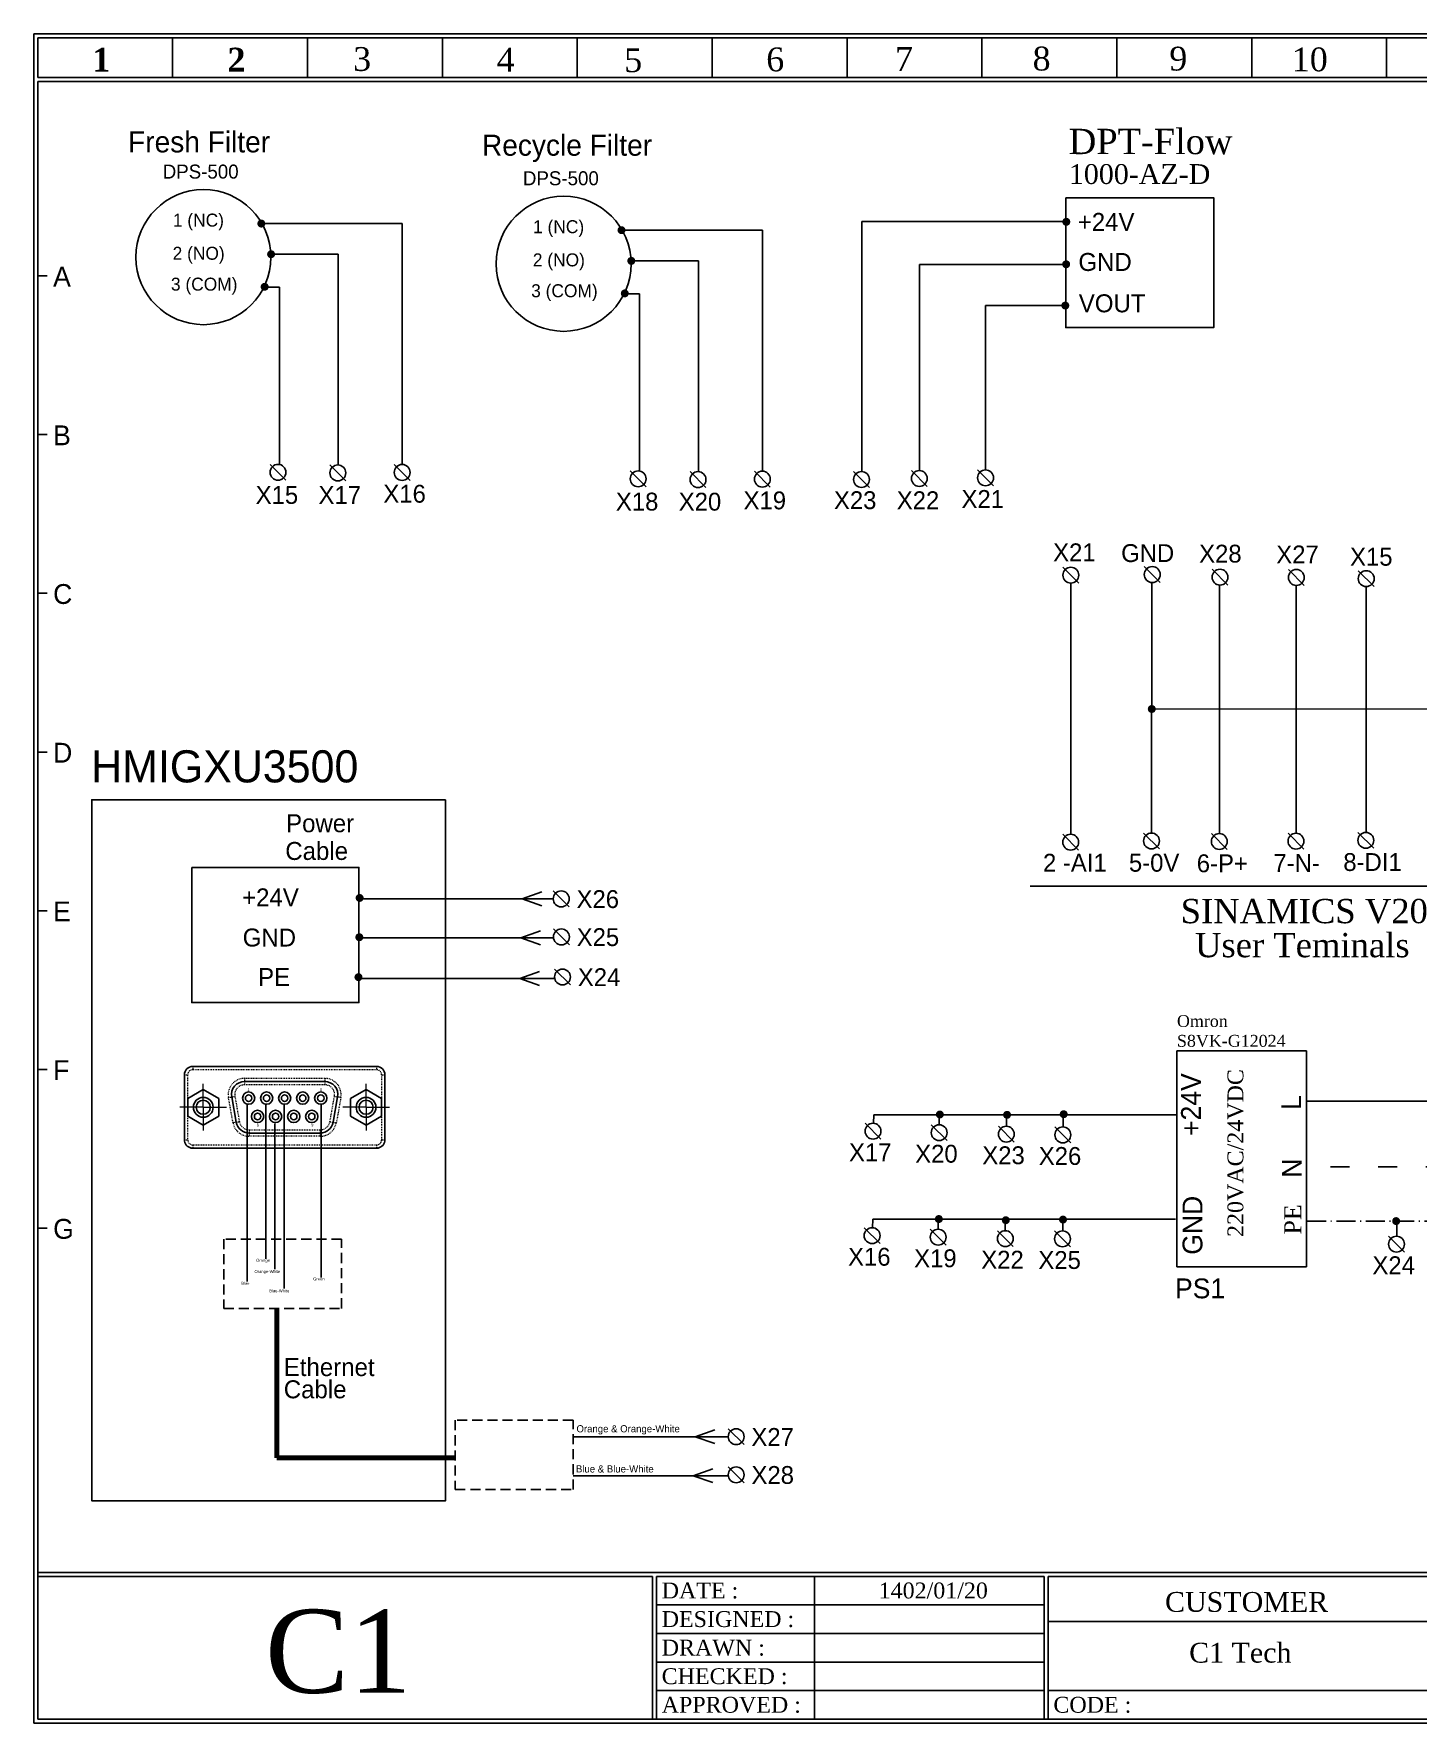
# Model space of a CAD drawing. Header units: millimetres. Extents: x 1989 to 2317, y -310 to -97.
# Drawn here: x 1989.4 to 2163.9, y -309.7 to -96.8 of the extents above; entities that cross this region are included whole.
import ezdxf

# ---------------------------------------------------------------- set-up
doc = ezdxf.new("R2010")
doc.units = ezdxf.units.MM
doc.header["$LTSCALE"] = 0.2
for name, pattern in [('ACAD_ISO03W100', [30, 12, -18]), ('ACAD_ISO10W100', [18, 12, -3, 0, -3]), ('DASHED2', [9.525, 6.35, -3.175]), ('PHANTOM', [1.27, 0.635, -0.127, 0.127, -0.127, 0.127, -0.127])]:
    doc.linetypes.add(name, pattern=pattern)
doc.styles.add('20', font='BKANT.TTF')
doc.styles.add('BOOK', font='BKANT.TTF', dxfattribs={"height": 3})
doc.styles.get("Standard").update_dxf_attribs({"font": 'times.ttf'})

# ---------------------------------------------------------------- blocks, each defined once
blk = doc.blocks.new('TERMINAL')
blk.add_line((-1, 0), (1, -2))
blk.add_circle((0, -1), 1)
blk = doc.blocks.new('SW_CENTERMARKSYMBOL_9')
at = {"color": 0, "linetype": 'Continuous', "lineweight": 18}
for p, q in [((0, 0.5), (0, 0.715646)), ((-0.5, 0), (-0.715646, 0)), ((0, 0), (-0.5, 0)), ((0, 0), (0, 0.5)), ((0, 0), (0, -0.5)), ((0, 0), (0.5, 0)), ((0.5, 0), (0.715646, 0)), ((0, -0.5), (0, -0.715646))]:
    blk.add_line(p, q, dxfattribs=at)
blk = doc.blocks.new('SW_CENTERMARKSYMBOL_10')
at = {"color": 0, "linetype": 'Continuous', "lineweight": 18}
for p, q in [((0, 0.5), (0, 0.715646)), ((-0.5, 0), (-0.715646, 0)), ((0, 0), (-0.5, 0)), ((0, 0), (0, 0.5)), ((0, 0), (0, -0.5)), ((0, 0), (0.5, 0)), ((0.5, 0), (0.715646, 0)), ((0, -0.5), (0, -0.715646))]:
    blk.add_line(p, q, dxfattribs=at)

msp = doc.modelspace()

# ---------------------------------------------------------------- linework, layer by layer
at = {"color": 10}
for p, q in [((2317.24, -96.78), (1989.4, -96.78)), ((1989.4, -96.78), (1989.4, -309.67)), ((1989.4, -309.67), (2317.24, -309.67))]:
    msp.add_line(p, q, dxfattribs=at)
for p, q in [((2316.74, -97.28), (1989.9, -97.28)), ((1989.9, -97.28), (1989.9, -102.28)), ((2006.9, -97.28), (2006.9, -102.28)), ((2023.9, -102.28), (2023.9, -97.28)), ((2040.9, -97.28), (2040.9, -102.28)), ((2057.9, -102.28), (2057.9, -97.28)), ((2074.9, -97.28), (2074.9, -102.28)), ((2091.9, -102.28), (2091.9, -97.28)), ((2108.9, -97.28), (2108.9, -102.28)), ((2125.9, -102.28), (2125.9, -97.28)), ((2142.9, -97.28), (2142.9, -102.28)), ((2159.9, -102.28), (2159.9, -97.28)), ((1989.9, -102.28), (2316.74, -102.28)), ((1989.9, -102.78), (1989.9, -309.17)), ((1989.9, -102.78), (2316.74, -102.78)), ((2018.09, -120.68), (2035.85, -120.68)), ((2035.85, -151.07), (2035.85, -120.68)), ((2119.65, -120.44), (2093.75, -120.44)), ((2093.75, -120.44), (2093.75, -151.95)), ((2063.49, -121.51), (2081.25, -121.51)), ((2081.25, -151.9), (2081.25, -121.51)), ((2027.76, -124.56), (2019.29, -124.56)), ((2027.76, -151.11), (2027.76, -124.56)), ((2073.16, -125.4), (2064.69, -125.4)), ((2073.16, -151.94), (2073.16, -125.4)), ((1989.9, -127.29), (1991.08, -127.29)), ((2119.51, -125.85), (2101.03, -125.85)), ((2101.03, -125.85), (2101.03, -151.82)), ((2018.47, -128.71), (2020.36, -128.71)), ((2020.36, -128.71), (2020.36, -151.04)), ((2063.87, -129.54), (2065.76, -129.54)), ((2065.76, -129.54), (2065.76, -151.88)), ((2119.55, -131.01), (2109.37, -131.01)), ((2109.37, -131.01), (2109.37, -151.74)), ((1989.9, -147.29), (1991.08, -147.29)), ((2120.1, -165.98), (2120.1, -197.65)), ((2130.31, -181.8), (2130.31, -165.93)), ((1989.9, -167.29), (1991.08, -167.29)), ((2138.84, -166.26), (2138.84, -197.57)), ((2148.5, -166.3), (2148.5, -197.52)), ((2157.31, -166.46), (2157.31, -197.42)), ((2130.29, -181.86), (2130.29, -197.5)), ((2130.29, -181.86), (2177.36, -181.91)), ((1989.9, -187.29), (1991.08, -187.29)), ((2114.97, -204.2), (2186.71, -204.2)), ((2030.53, -205.79), (2054.86, -205.79)), ((2050.97, -205.8), (2053.44, -204.93)), ((2050.97, -205.8), (2053.44, -206.68)), ((1989.9, -207.29), (1991.08, -207.29)), ((2030.53, -210.72), (2054.86, -210.72)), ((2050.78, -210.72), (2053.25, -209.84)), ((2050.78, -210.72), (2053.25, -211.59)), ((2050.65, -215.83), (2053.12, -214.95)), ((2030.35, -215.84), (2055.03, -215.84)), ((2050.65, -215.83), (2053.12, -216.7)), ((2133.45, -252.17), (2133.45, -224.93)), ((2133.45, -224.93), (2149.81, -224.93)), ((2149.81, -224.93), (2149.81, -252.17)), ((1989.9, -227.29), (1991.08, -227.29)), ((2016.31, -231.7), (2016.31, -254.02)), ((2018.64, -231.69), (2018.64, -251.14)), ((2020.95, -231.77), (2020.95, -254.88)), ((2025.64, -231.7), (2025.64, -253.5)), ((2149.85, -231.28), (2284.93, -231.28)), ((2019.8, -234.1), (2019.8, -252.46)), ((2095.27, -233), (2095.22, -234.07)), ((2095.27, -233), (2133.42, -233)), ((2103.51, -234.26), (2103.51, -233)), ((2112.01, -234.43), (2112.01, -233)), ((2119.14, -234.52), (2119.14, -233.09)), ((2095.14, -246.16), (2095.1, -247.23)), ((2095.14, -246.16), (2133.29, -246.16)), ((2103.39, -247.42), (2103.39, -246.16)), ((2111.83, -247.58), (2111.83, -246.32)), ((2119.08, -247.63), (2119.08, -246.2)), ((2161.18, -248.29), (2161.18, -246.86)), ((1989.9, -247.29), (1991.08, -247.29)), ((2149.81, -252.17), (2133.45, -252.17)), ((2057.37, -273.57), (2076.89, -273.57)), ((2072.75, -273.57), (2075.22, -272.69)), ((2072.75, -273.57), (2075.22, -274.44)), ((2057.37, -278.49), (2076.89, -278.49)), ((2072.51, -278.49), (2074.98, -277.61)), ((2072.51, -278.49), (2074.98, -279.36)), ((1989.9, -290.67), (2316.74, -290.67)), ((1989.9, -291.17), (2067.39, -291.17)), ((2067.39, -291.17), (2067.39, -309.17)), ((2067.89, -291.17), (2067.89, -309.17)), ((2067.89, -291.17), (2089.74, -291.17)), ((2087.82, -309.17), (2087.82, -291.17)), ((2089.74, -291.17), (2116.76, -291.17)), ((2116.76, -309.17), (2116.76, -291.17)), ((2117.26, -309.17), (2117.26, -291.17)), ((2117.26, -291.17), (2167.68, -291.17)), ((2067.89, -294.77), (2116.76, -294.77)), ((2117.26, -296.87), (2167.68, -296.87)), ((2067.89, -298.37), (2116.76, -298.37)), ((2067.89, -301.97), (2116.76, -301.97)), ((2067.89, -305.57), (2116.76, -305.57)), ((2117.26, -305.57), (2167.68, -305.57)), ((1989.9, -309.17), (2316.74, -309.17))]:
    msp.add_line(p, q)
at = {"color": 7, "linetype": 'Continuous', "lineweight": 25}
for p, q in [((2009.45, -226.91), (2032.59, -226.91)), ((2008.38, -236.14), (2008.38, -227.98)), ((2010.76, -229.81), (2008.82, -230.94)), ((2012.71, -230.94), (2010.76, -229.81)), ((2015.96, -228.82), (2026.08, -228.82)), ((2031.28, -229.81), (2029.33, -230.94)), ((2033.22, -230.94), (2031.28, -229.81)), ((2033.66, -227.98), (2033.66, -236.14)), ((2008.82, -230.94), (2008.82, -233.19)), ((2012.71, -233.19), (2012.71, -230.94)), ((2014.91, -233.95), (2014.35, -230.75)), ((2027.69, -230.75), (2027.13, -233.95)), ((2029.33, -230.94), (2029.33, -233.19)), ((2033.22, -233.19), (2033.22, -230.94)), ((2008.82, -233.19), (2010.76, -234.31)), ((2010.76, -234.31), (2012.71, -233.19)), ((2029.33, -233.19), (2031.28, -234.31)), ((2031.28, -234.31), (2033.22, -233.19)), ((2025.51, -235.3), (2016.53, -235.3)), ((2009.25, -237.19), (2009.25, -237.19)), ((2009.25, -237.19), (2009.25, -237.19)), ((2009.25, -237.19), (2009.25, -237.19)), ((2012.28, -237.21), (2009.45, -237.21)), ((2009.66, -237.21), (2009.45, -237.21)), ((2011.22, -237.21), (2010.31, -237.21)), ((2012.26, -237.21), (2011.87, -237.21)), ((2012.26, -237.21), (2012.26, -237.21)), ((2012.28, -237.21), (2012.26, -237.21)), ((2029.76, -237.21), (2012.28, -237.21)), ((2012.28, -237.21), (2012.28, -237.21)), ((2032.59, -237.21), (2029.76, -237.21)), ((2029.76, -237.21), (2029.76, -237.21)), ((2029.76, -237.21), (2029.76, -237.21)), ((2030.17, -237.21), (2029.76, -237.21)), ((2031.73, -237.21), (2030.82, -237.21)), ((2032.59, -237.21), (2032.38, -237.21)), ((2032.77, -237.19), (2032.77, -237.2)), ((2032.79, -237.19), (2032.79, -237.19))]:
    msp.add_line(p, q, dxfattribs=at)
at = {"color": 8, "linetype": 'PHANTOM', "lineweight": 18}
for p, q in [((2009.45, -226.91), (2009.45, -227.33)), ((2032.59, -227.33), (2009.45, -227.33)), ((2032.59, -226.91), (2032.59, -227.33)), ((2008.38, -227.98), (2008.79, -227.98)), ((2008.79, -227.98), (2008.79, -236.14)), ((2015.96, -228.41), (2015.96, -228.82)), ((2015.96, -228.41), (2026.08, -228.41)), ((2015.96, -228.82), (2015.96, -229.23)), ((2026.08, -229.23), (2015.96, -229.23)), ((2026.08, -228.41), (2026.08, -228.82)), ((2026.08, -228.82), (2026.08, -229.23)), ((2033.25, -227.98), (2033.66, -227.98)), ((2033.25, -236.14), (2033.25, -227.98)), ((2013.94, -230.82), (2014.35, -230.75)), ((2014.51, -234.02), (2013.94, -230.82)), ((2014.35, -230.75), (2014.75, -230.68)), ((2014.75, -230.68), (2015.31, -233.88)), ((2026.73, -233.88), (2027.29, -230.68)), ((2027.29, -230.68), (2027.69, -230.75)), ((2028.1, -230.82), (2027.53, -234.02)), ((2028.1, -230.82), (2027.69, -230.75)), ((2014.91, -233.95), (2014.51, -234.02)), ((2014.91, -233.95), (2015.31, -233.88)), ((2026.73, -233.88), (2027.13, -233.95)), ((2027.13, -233.95), (2027.53, -234.02)), ((2008.38, -236.14), (2008.79, -236.14)), ((2016.53, -234.89), (2025.51, -234.89)), ((2016.53, -234.89), (2016.53, -235.3)), ((2016.53, -235.3), (2016.53, -235.71)), ((2025.51, -235.71), (2016.53, -235.71)), ((2025.51, -234.89), (2025.51, -235.3)), ((2025.51, -235.3), (2025.51, -235.71)), ((2033.25, -236.14), (2033.66, -236.14)), ((2009.45, -236.8), (2009.45, -237.21)), ((2009.45, -236.8), (2032.59, -236.8)), ((2029.76, -237.21), (2029.76, -237.21)), ((2032.59, -236.8), (2032.59, -237.21))]:
    msp.add_line(p, q, dxfattribs=at)
at = {"linetype": 'ACAD_ISO03W100'}
msp.add_line((2263.25, -239.55), (2149.81, -239.55), dxfattribs=at)
at = {"linetype": 'ACAD_ISO10W100'}
msp.add_line((2149.88, -246.4), (2258.76, -246.4), dxfattribs=at)
at = {"lineweight": 140}
for p, q in [((2020.05, -257.4), (2020.05, -276.23)), ((2020.05, -276.23), (2042.52, -276.23))]:
    msp.add_line(p, q, dxfattribs=at)
for points in [[(2119.46, -117.44), (2138.12, -117.44), (2138.12, -133.81), (2119.46, -133.81)], [(2041.31, -193.31), (1996.7, -193.31), (1996.7, -281.65), (2041.31, -281.65)], [(2009.31, -201.84), (2030.37, -201.84), (2030.37, -218.86), (2009.31, -218.86)]]:
    msp.add_lwpolyline(points, close=True)
at = {"const_width": 0.5}
for points in [[(2017.83, -120.7, 1), (2018.33, -120.7, 1)], [(2063.22, -121.53, 1), (2063.72, -121.53, 1)], [(2119.29, -120.48, 1), (2119.79, -120.48, 1)], [(2019.06, -124.56, 1), (2019.56, -124.56, 1)], [(2064.46, -125.4, 1), (2064.96, -125.4, 1)], [(2119.27, -125.83, 1), (2119.77, -125.83, 1)], [(2018.25, -128.67, 1), (2018.75, -128.67, 1)], [(2063.64, -129.5, 1), (2064.14, -129.5, 1)], [(2119.16, -131.03, 1), (2119.66, -131.03, 1)], [(2130.06, -181.87, 1), (2130.56, -181.87, 1)], [(2030.22, -205.68, 1), (2030.72, -205.68, 1)], [(2030.18, -210.63, 1), (2030.68, -210.63, 1)], [(2030.07, -215.66, 1), (2030.57, -215.66, 1)], [(2103.34, -232.97, 1), (2103.84, -232.97, 1)], [(2111.82, -233.01, 1), (2112.32, -233.01, 1)], [(2118.96, -232.93, 1), (2119.46, -232.93, 1)], [(2103.22, -246.14, 1), (2103.72, -246.14, 1)], [(2111.66, -246.29, 1), (2112.16, -246.29, 1)], [(2118.87, -246.21, 1), (2119.37, -246.21, 1)], [(2160.86, -246.4, 1), (2161.36, -246.4, 1)]]:
    msp.add_lwpolyline(points, format="xyb", close=True, dxfattribs=at)
at = {"color": 7, "linetype": 'Continuous', "lineweight": 25, "flags": 128}
msp.add_lwpolyline([(2032.59, -237.21), (2032.7, -237.21), (2032.77, -237.2)], dxfattribs=at)
at = {"linetype": 'DASHED2'}
for points in [[(2028.2, -248.66), (2013.34, -248.66), (2013.34, -257.4), (2028.2, -257.4)], [(2057.37, -271.49), (2042.52, -271.49), (2042.52, -280.22), (2057.37, -280.22)]]:
    msp.add_lwpolyline(points, close=True, dxfattribs=at)
for centre in [(2010.78, -124.93), (2056.18, -125.77)]:
    msp.add_circle(centre, 8.51)
at = {"color": 7, "linetype": 'Continuous', "lineweight": 25}
for centre, radius in [((2010.76, -232.06), 1.25), ((2010.76, -232.06), 0.885), ((2016.48, -230.9), 0.771), ((2016.48, -230.9), 0.41), ((2018.75, -230.9), 0.771), ((2018.75, -230.9), 0.41), ((2021.02, -230.9), 0.771), ((2021.02, -230.9), 0.41), ((2023.29, -230.9), 0.771), ((2023.29, -230.9), 0.41), ((2025.57, -230.9), 0.771), ((2025.57, -230.9), 0.41), ((2031.28, -232.06), 1.25), ((2031.28, -232.06), 0.885), ((2017.61, -233.21), 0.771), ((2017.61, -233.21), 0.41), ((2019.88, -233.21), 0.771), ((2019.88, -233.21), 0.41), ((2022.16, -233.21), 0.771), ((2022.16, -233.21), 0.41), ((2024.43, -233.21), 0.771), ((2024.43, -233.21), 0.41)]:
    msp.add_circle(centre, radius, dxfattribs=at)
for centre, radius, start, end in [((2009.45, -227.98), 1.07, 90, 180), ((2032.59, -227.98), 1.07, 0, 90), ((2015.96, -230.46), 1.64, 90, 190), ((2026.08, -230.46), 1.64, 350, 90), ((2016.53, -233.66), 1.64, 190, 270), ((2025.51, -233.66), 1.64, 270, 350), ((2009.45, -236.14), 1.07, 180, 259.137), ((2032.59, -236.14), 1.07, 280.863, 0), ((2009.45, -236.14), 1.06, 259.1063, 270), ((2009.45, -236.14), 1.07, 259.1381, 270), ((2032.59, -236.14), 1.06, 270, 280.8937), ((2032.59, -236.14), 1.07, 279.7672, 280.8641)]:
    msp.add_arc(centre, radius, start, end, dxfattribs=at)
at = {"color": 8, "linetype": 'PHANTOM', "lineweight": 18}
for centre, radius, start, end in [((2009.45, -227.98), 0.656, 90, 180), ((2032.59, -227.98), 0.656, 0, 90), ((2015.96, -230.46), 2.05, 90, 190), ((2015.96, -230.46), 1.23, 90, 190), ((2026.08, -230.46), 2.05, 350, 90), ((2026.08, -230.46), 1.23, 350, 90), ((2016.53, -233.66), 2.05, 190, 270), ((2016.53, -233.66), 1.23, 190, 270), ((2025.51, -233.66), 1.23, 270, 350), ((2025.51, -233.66), 2.05, 270, 350), ((2009.45, -236.14), 0.656, 180, 270), ((2032.59, -236.14), 0.656, 270, 0)]:
    msp.add_arc(centre, radius, start, end, dxfattribs=at)

# ---------------------------------------------------------------- block references
for p in [(2020.18, -151.04), (2027.72, -151.12), (2035.83, -151.06), (2065.58, -151.87), (2073.12, -151.96), (2081.23, -151.9), (2093.73, -151.95), (2101.01, -151.82), (2109.36, -151.74), (2120.1, -164.01), (2130.37, -163.93), (2138.91, -164.26), (2148.53, -164.29), (2157.34, -164.44), (2120.09, -197.65), (2130.27, -197.5), (2138.82, -197.57), (2148.48, -197.52), (2157.29, -197.42), (2055.88, -204.8), (2055.9, -209.59), (2056.04, -214.64), (2095.18, -234.07), (2103.52, -234.26), (2111.98, -234.45), (2119.1, -234.54), (2095.06, -247.23), (2103.39, -247.42), (2111.85, -247.61), (2119.05, -247.64), (2161.15, -248.31), (2077.92, -272.57), (2077.93, -277.37)]:
    msp.add_blockref('TERMINAL', p)
at = {"color": 7, "linetype": 'Continuous', "lineweight": 18, "xscale": 4.102094529740556, "yscale": 4.102094529740556, "zscale": 4.102094529740556}
for name, p in [('SW_CENTERMARKSYMBOL_10', (2010.76, -232.06)), ('SW_CENTERMARKSYMBOL_9', (2031.28, -232.06))]:
    msp.add_blockref(name, p, dxfattribs=at)

# ---------------------------------------------------------------- texts
for s, height, p in [('DPT-Flow', 3.195, (2119.84, -111.95)), ('SINAMICS V20', 3.0559, (2133.95, -208.86)), ('User Teminals', 3.0559, (2135.76, -213.15))]:
    msp.add_text(s, height=height).set_placement(p)
for s, height, style, p in [('Fresh Filter', 2.6466, 'BOOK', (2001.29, -111.73)), ('Recycle Filter', 2.6466, 'BOOK', (2045.89, -112.15)), ('DPS-500', 1.763, 'BOOK', (2005.65, -115.03)), ('DPS-500', 1.763, 'BOOK', (2051.05, -115.87)), ('1 (NC)', 1.635, 'BOOK', (2006.93, -121.08)), ('1 (NC)', 1.635, 'BOOK', (2052.33, -121.91)), ('+24V', 2.264, 'BOOK', (2120.98, -121.62)), ('2 (NO)', 1.635, 'BOOK', (2006.9, -125.26)), ('2 (NO)', 1.635, 'BOOK', (2052.3, -126.09)), ('GND', 2.264, 'BOOK', (2121.06, -126.67)), ('A', 2.5, 'BOOK', (1991.84, -128.63)), ('3 (COM)', 1.635, 'BOOK', (2006.69, -129.15)), ('3 (COM)', 1.635, 'BOOK', (2052.09, -129.98)), ('VOUT', 2.264, 'BOOK', (2121.11, -131.88)), ('B', 2.5, 'BOOK', (1991.84, -148.63)), ('X15', 2.25, '20', (2017.37, -156.02)), ('X17', 2.25, '20', (2025.29, -156.03)), ('X16', 2.25, '20', (2033.46, -155.87)), ('X18', 2.25, '20', (2062.77, -156.86)), ('X20', 2.25, '20', (2070.69, -156.87)), ('X19', 2.25, '20', (2078.86, -156.71)), ('X23', 2.25, '20', (2090.25, -156.68)), ('X22', 2.25, '20', (2098.17, -156.69)), ('X21', 2.25, '20', (2106.33, -156.53)), ('X21', 2.25, '20', (2117.88, -163.25)), ('GND', 2.25, '20', (2126.45, -163.35)), ('X28', 2.25, '20', (2136.28, -163.42)), ('X27', 2.25, '20', (2146, -163.52)), ('X15', 2.25, '20', (2155.3, -163.81)), ('C', 2.5, 'BOOK', (1991.84, -168.63)), ('D', 2.5, 'BOOK', (1991.84, -188.63)), ('HMIGXU3500', 4.046, 'BOOK', (1996.63, -191.12)), ('Power', 2.264, 'BOOK', (2021.2, -197.4)), ('Cable', 2.264, 'BOOK', (2021.1, -200.89)), ('2 -AI1', 2.25, '20', (2116.6, -202.37)), ('5-0V', 2.25, '20', (2127.43, -202.37)), ('8-DI1', 2.25, '20', (2154.45, -202.28)), ('6-P+', 2.25, '20', (2135.98, -202.44)), ('7-N-', 2.25, '20', (2145.64, -202.39)), ('E', 2.5, 'BOOK', (1991.84, -208.63)), ('+24V', 2.264, 'BOOK', (2015.65, -206.74)), ('X26', 2.25, '20', (2057.81, -206.95)), ('GND', 2.264, 'BOOK', (2015.73, -211.8)), ('X25', 2.25, '20', (2057.83, -211.74)), ('PE', 2.264, 'BOOK', (2017.67, -216.78)), ('X24', 2.25, '20', (2057.97, -216.79)), ('F', 2.5, 'BOOK', (1991.84, -228.63)), ('1', 0.368, 'BOOK', (2016.33, -229.99)), ('5', 0.368, 'BOOK', (2025.47, -230.02)), ('6', 0.368, 'BOOK', (2017.49, -234.5)), ('9', 0.368, 'BOOK', (2024.36, -234.47)), ('X17', 2.25, '20', (2092.15, -238.86)), ('X20', 2.25, '20', (2100.49, -239.04)), ('X23', 2.25, '20', (2108.95, -239.23)), ('X26', 2.25, '20', (2116.07, -239.32)), ('G', 2.5, 'BOOK', (1991.84, -248.63)), ('Orange', 0.376, 'BOOK', (2017.43, -251.53)), ('X16', 2.25, '20', (2092.03, -252.02)), ('X19', 2.25, '20', (2100.36, -252.21)), ('X22', 2.25, '20', (2108.82, -252.39)), ('X25', 2.25, '20', (2116.02, -252.43)), ('X24', 2.25, '20', (2158.12, -253.09)), ('Orange-White', 0.3762, 'BOOK', (2017.22, -252.95)), ('Blue', 0.376, 'BOOK', (2015.54, -254.43)), ('Blue-White', 0.376, 'BOOK', (2019.07, -255.38)), ('Green', 0.376, 'BOOK', (2024.62, -253.88)), ('PS1', 2.5, 'BOOK', (2133.24, -256.13)), ('Ethernet', 2.264, 'BOOK', (2020.91, -265.93)), ('Cable', 2.264, 'BOOK', (2020.91, -268.73)), ('Orange & Orange-White', 0.9033, 'BOOK', (2057.8, -273.02)), ('X27', 2.25, '20', (2079.85, -274.73)), ('Blue & Blue-White', 0.9033, 'BOOK', (2057.73, -278.08)), ('X28', 2.25, '20', (2079.86, -279.52))]:
    msp.add_text(s, height=height, dxfattribs=dict(style=style)).set_placement(p)
at = {"style": 'BOOK'}
for s, p in [('+24V', (2136.5, -235.67)), ('L', (2149.13, -232.4)), ('N', (2149.22, -240.93)), ('GND', (2136.69, -250.64))]:
    msp.add_text(s, height=2.5, rotation=90, dxfattribs=at).set_placement(p)
for s, height, p in [('220VAC/24VDC', 2, (2141.85, -248.4)), ('PE', 2.16, (2149.16, -248.09))]:
    msp.add_text(s, height=height, rotation=90).set_placement(p)
at = {"attachment_point": 1}
for s, insert, char_height, width in [('\\fBook Antiqua|b1|i0|c0|p18;1', (1996.78, -98.55), 3, 4.1061), ('\\fBook Antiqua|b1|i0|c0|p18;2', (2013.82, -98.54), 3, 6.3924), ('\\fBook Antiqua|b0|i0|c0|p18;3', (2029.65, -98.46), 3, 4.7205), ('\\fBook Antiqua|b0|i0|c0|p18;4', (2047.74, -98.54), 3, 8.1626), ('\\fBook Antiqua|b0|i0|c0|p18;5', (2063.82, -98.61), 3, 4.4255), ('\\fBook Antiqua|b0|i0|c0|p18;6', (2081.72, -98.51), 3, 3.5404), ('\\fBook Antiqua|b0|i0|c0|p18;7', (2097.95, -98.46), 3, 4.9172), ('\\fBook Antiqua|b0|i0|c0|p18;8', (2115.29, -98.41), 3, 4.4406), ('\\fBook Antiqua|b0|i0|c0|p18;9', (2132.52, -98.41), 3, 3.737), ('\\fBook Antiqua|b0|i0|c0|p18;10', (2147.96, -98.51), 3, 6.5891), ('1000-AZ-D', (2119.86, -113.21), 2.5, 17.6975), ('Omron S8VK-G12024', (2133.48, -220.44), 1.4973, 4.9548), ('{\\fTimes New Roman|b0|i0|c0|p18;DATE :}', (2068.54, -291.95), 2, 10.3903), ('1402/01/20', (2095.89, -291.95), 2, 15.0051), ('CUSTOMER', (2131.98, -293.14), 2.5, 20.7143), ('C1 ', (2018.56, -295.36), 10.48, 107.4295), ('{\\fTimes New Roman|b0|i0|c0|p18;DESIGNED :}', (2068.54, -295.55), 2, 16.7222), ('{\\fTimes New Roman|b0|i0|c0|p18;DRAWN :}', (2068.54, -299.15), 2, 13.2222), ('C1 Tech', (2135.02, -299.54), 2.5, 57.4865), ('{\\fTimes New Roman|b0|i0|c0|p18;CHECKED :}', (2068.54, -302.75), 2, 15.9722), ('{\\fTimes New Roman|b0|i0|c0|p18;APPROVED :}', (2068.54, -306.35), 2, 18.7222), ('CODE : ', (2117.91, -306.35), 2, 20.502)]:
    msp.add_mtext(s, dxfattribs=dict(at, insert=insert, char_height=char_height, width=width))

doc.saveas('drawing.dxf')
